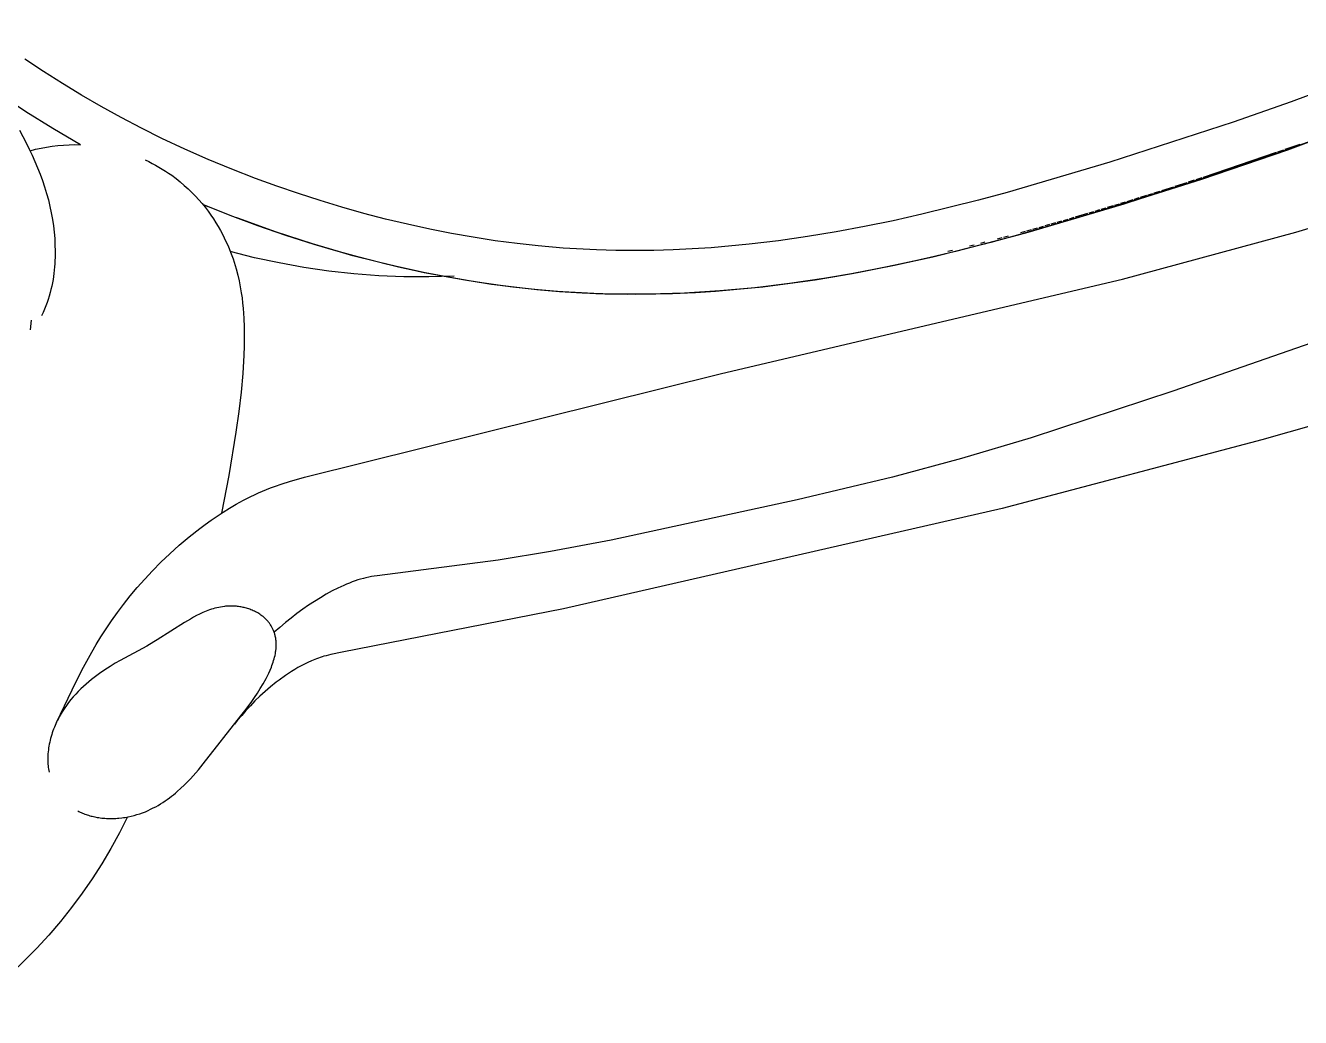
# Model space of a CAD drawing. Header units: millimetres. Extents: x 1933 to 24107, y 1228 to 18074.
# Drawn here: x 9791.7 to 9935.3, y 10828.7 to 10940.4 of the extents above; entities that cross this region are included whole.
import ezdxf

# ---------------------------------------------------------------- set-up
doc = ezdxf.new("R2010")
doc.units = ezdxf.units.MM
doc.layers.add('1', color=7, linetype='Continuous')

# ---------------------------------------------------------------- blocks, each defined once
blk = doc.blocks.new('Armchair 04_topt_dwgmodels.com')
at = {"color": 0}
for points in [[(-211.14, 462.6), (-212.24, 464.28), (-213.28, 465.99), (-214.26, 467.74), (-215.18, 469.53), (-216.03, 471.34), (-216.83, 473.18), (-217.56, 475.05), (-218.23, 476.94), (-218.83, 478.85), (-219.36, 480.78), (-219.83, 482.73), (-220.23, 484.7), (-220.56, 486.68), (-220.83, 488.66), (-221.03, 490.66)], [(-207.74, 467.12), (-207.86, 467.04), (-207.99, 466.96), (-208.11, 466.87), (-208.22, 466.79), (-208.34, 466.7), (-208.45, 466.6), (-208.56, 466.51), (-208.67, 466.41), (-208.78, 466.32), (-208.89, 466.22), (-208.99, 466.11), (-209.09, 466.01), (-209.19, 465.91), (-209.29, 465.8), (-209.48, 465.58), (-209.59, 465.44), (-209.7, 465.31), (-209.8, 465.17), (-209.9, 465.02), (-210, 464.88), (-210.1, 464.73), (-210.2, 464.58), (-210.29, 464.44), (-210.37, 464.28), (-210.46, 464.13), (-210.54, 463.98), (-210.62, 463.82), (-210.7, 463.67), (-210.77, 463.51), (-210.91, 463.19), (-210.98, 463.03), (-211.04, 462.87), (-211.16, 462.54), (-211.27, 462.21), (-211.36, 461.88), (-211.44, 461.55), (-211.52, 461.22), (-211.58, 460.89), (-211.63, 460.56), (-211.67, 460.23), (-211.69, 459.91), (-211.71, 459.59), (-211.73, 459.27), (-211.73, 458.96), (-211.72, 458.65), (-211.71, 458.34), (-211.69, 458.03), (-211.67, 457.74), (-211.63, 457.44), (-211.6, 457.15), (-211.56, 456.87), (-211.51, 456.59), (-211.46, 456.31), (-211.35, 455.78), (-211.23, 455.27), (-211.1, 454.79), (-210.96, 454.32), (-210.82, 453.87), (-210.52, 453.02), (-210.22, 452.21), (-207.67, 445.85), (-207.3, 444.95), (-206.87, 443.98), (-206.64, 443.48), (-206.38, 442.96), (-206.1, 442.42), (-205.78, 441.86), (-205.44, 441.29), (-205.26, 441), (-205.06, 440.7), (-204.85, 440.41), (-204.62, 440.12), (-204.5, 439.97), (-204.38, 439.83), (-204.25, 439.68), (-204.12, 439.54), (-203.98, 439.39), (-203.84, 439.25), (-203.69, 439.11), (-203.53, 438.97), (-203.37, 438.84), (-203.29, 438.77), (-203.21, 438.71), (-203.12, 438.65), (-203.03, 438.59), (-202.95, 438.53), (-202.86, 438.47), (-202.77, 438.42), (-202.68, 438.36), (-202.58, 438.31), (-202.49, 438.26), (-202.4, 438.22), (-202.31, 438.18), (-202.21, 438.14), (-202.12, 438.1), (-202.03, 438.06), (-201.93, 438.03), (-201.84, 438), (-201.75, 437.97), (-201.65, 437.94), (-201.56, 437.92), (-201.47, 437.9), (-201.38, 437.88)], [(-201.38, 437.88), (-201.29, 437.87), (-201.19, 437.85), (-201.1, 437.84), (-201.01, 437.83), (-200.92, 437.82), (-200.83, 437.82), (-200.74, 437.82), (-200.65, 437.82), (-200.56, 437.82), (-200.47, 437.82), (-200.39, 437.83), (-200.31, 437.84), (-200.22, 437.84), (-200.14, 437.85), (-200.06, 437.87), (-199.98, 437.88), (-199.9, 437.9), (-199.82, 437.91), (-199.74, 437.93), (-199.67, 437.95), (-199.59, 437.97), (-199.52, 437.99), (-199.44, 438.02), (-199.37, 438.04), (-199.23, 438.09), (-199.09, 438.15), (-198.95, 438.21), (-198.82, 438.27), (-198.69, 438.34), (-198.57, 438.41), (-198.44, 438.48), (-198.32, 438.55), (-198.21, 438.63), (-198.1, 438.71), (-197.98, 438.79), (-197.88, 438.88), (-197.77, 438.96), (-197.67, 439.05), (-197.57, 439.14), (-197.48, 439.23), (-197.38, 439.33), (-197.29, 439.42), (-197.2, 439.52), (-197.12, 439.61), (-197.03, 439.71), (-196.95, 439.81), (-196.87, 439.91), (-196.79, 440.01), (-196.72, 440.11), (-196.65, 440.22), (-196.58, 440.32), (-196.51, 440.42), (-196.45, 440.53), (-196.39, 440.63), (-196.33, 440.74), (-196.27, 440.84), (-196.22, 440.95), (-196.16, 441.06), (-196.11, 441.16), (-196.07, 441.27), (-195.98, 441.48), (-195.9, 441.69), (-195.83, 441.9), (-195.76, 442.1), (-195.7, 442.31), (-195.65, 442.52), (-195.6, 442.72), (-195.56, 442.93), (-195.53, 443.13), (-195.49, 443.34), (-195.47, 443.54), (-195.44, 443.74), (-195.41, 444.14), (-195.38, 444.53), (-195.37, 444.93), (-195.37, 445.32), (-195.38, 446.1), (-195.54, 449.72), (-195.55, 450.17), (-195.54, 451.1), (-195.45, 454.49), (-195.45, 455.15), (-195.46, 455.83), (-195.5, 456.53), (-195.56, 457.26), (-195.6, 457.63), (-195.64, 458), (-195.7, 458.38), (-195.76, 458.77), (-195.83, 459.16), (-195.92, 459.55), (-196.01, 459.94), (-196.12, 460.34), (-196.23, 460.73), (-196.36, 461.13), (-196.5, 461.52), (-196.66, 461.91), (-196.83, 462.3), (-197.01, 462.69), (-197.21, 463.07), (-197.31, 463.25), (-197.42, 463.44), (-197.53, 463.62), (-197.64, 463.81), (-197.76, 463.99), (-197.88, 464.17), (-198, 464.34), (-198.13, 464.52), (-198.26, 464.69), (-198.4, 464.86), (-198.54, 465.03), (-198.68, 465.2), (-198.83, 465.36), (-198.98, 465.52), (-199.14, 465.68), (-199.29, 465.84), (-199.46, 465.99), (-199.62, 466.13), (-199.79, 466.28), (-199.96, 466.42), (-200.13, 466.55), (-200.31, 466.68), (-200.49, 466.81), (-200.68, 466.93), (-200.86, 467.04), (-201.05, 467.16), (-201.21, 467.24), (-201.36, 467.32), (-201.52, 467.4), (-201.68, 467.47), (-201.84, 467.54), (-202, 467.61), (-202.16, 467.67), (-202.33, 467.73)], [(-197.91, 464.21), (-195.01, 459.99), (-194.03, 458.45), (-193.04, 456.81), (-192.55, 455.94), (-192.06, 455.04), (-191.58, 454.1), (-191.1, 453.12), (-190.63, 452.08), (-190.17, 451.01), (-189.73, 449.89), (-189.31, 448.73), (-188.91, 447.52), (-188.53, 446.28), (-188.17, 444.99), (-187.84, 443.65), (-187.55, 442.25), (-187.28, 440.79), (-187.07, 439.3), (-186.98, 438.53), (-186.9, 437.74), (-186.84, 436.93), (-186.79, 436.1), (-186.76, 435.24), (-186.75, 434.37), (-186.77, 433.45), (-186.82, 432.52), (-186.86, 432.05), (-186.9, 431.57), (-186.96, 431.08), (-187.02, 430.59), (-187.09, 430.12), (-187.17, 429.65), (-187.35, 428.75), (-187.54, 427.89), (-187.96, 426.2), (-201.32, 379.66), (-214.72, 335.22), (-219.91, 315.65), (-238.71, 236.5)], [(-138.06, 434.45), (-139.64, 434.52), (-140.43, 434.57), (-141.2, 434.63), (-141.97, 434.71), (-142.73, 434.81), (-143.49, 434.92), (-144.24, 435.05), (-144.99, 435.2), (-145.73, 435.37), (-146.47, 435.57), (-147.19, 435.78), (-147.9, 436.01), (-148.6, 436.26), (-149.27, 436.53), (-149.94, 436.82), (-150.59, 437.12), (-151.22, 437.45), (-151.85, 437.79), (-152.46, 438.15), (-152.77, 438.34), (-153.06, 438.53), (-153.35, 438.73), (-153.65, 438.94), (-153.95, 439.16), (-154.23, 439.38), (-154.51, 439.6), (-154.8, 439.85), (-155.08, 440.1), (-155.35, 440.35), (-155.62, 440.61), (-155.9, 440.89), (-156.17, 441.18), (-156.42, 441.47), (-156.67, 441.77), (-156.92, 442.1), (-157.17, 442.44), (-157.29, 442.61), (-157.4, 442.78)], [(-258.25, 251.33), (-238.26, 330.67), (-230.31, 359.86), (-215.39, 408.33), (-207.14, 432.37), (-206.74, 433.62), (-206.59, 434.14), (-206.53, 434.38), (-206.48, 434.59), (-206.43, 434.8), (-206.39, 435.02), (-206.35, 435.23), (-206.32, 435.44), (-206.26, 435.86), (-206.22, 436.29), (-206.19, 436.71), (-206.18, 437.13), (-206.17, 437.56), (-206.17, 437.98), (-206.19, 438.4), (-206.21, 438.82), (-206.24, 439.22), (-206.32, 440.09), (-206.37, 440.49), (-206.5, 441.3), (-206.65, 442.1), (-206.82, 442.88), (-207, 443.63), (-207.21, 444.35), (-207.42, 445.05), (-207.66, 445.73), (-207.91, 446.41), (-208.12, 446.95)], [(-158.15, 444.64), (-157.25, 443.97)], [(-239.01, 281.54), (-228.49, 336.62), (-225.06, 353.06), (-223.16, 361.02), (-221.09, 368.82), (-217.93, 379.37), (-211.38, 399.8), (-209.08, 406.36), (-206.95, 411.96), (-201.66, 424.66), (-201.54, 424.97), (-201.43, 425.26), (-201.33, 425.56), (-201.23, 425.85), (-201.15, 426.15), (-201.07, 426.46), (-200.99, 426.78), (-200.93, 427.1), (-200.87, 427.43), (-200.82, 427.76), (-200.77, 428.11), (-200.73, 428.45), (-200.69, 428.81), (-200.66, 429.17), (-200.62, 429.9), (-200.61, 430.66), (-200.61, 431.43), (-200.64, 432.21), (-200.68, 433.01), (-200.75, 433.81), (-200.84, 434.62), (-200.95, 435.44), (-201.07, 436.25), (-201.22, 437.07), (-201.38, 437.88)], [(-148.03, 423.86), (-148.39, 423.61), (-148.76, 423.37), (-149.13, 423.14), (-149.5, 422.92), (-149.88, 422.71), (-150.26, 422.51), (-150.64, 422.32), (-151.02, 422.14), (-151.57, 421.9), (-152.14, 421.68), (-152.71, 421.48), (-153.27, 421.3), (-153.82, 421.14), (-154.39, 420.99), (-154.95, 420.87), (-155.5, 420.76), (-156.03, 420.68), (-156.58, 420.61), (-157.12, 420.56), (-157.63, 420.52), (-158.13, 420.5), (-158.64, 420.49), (-159.14, 420.49), (-159.61, 420.5), (-160.07, 420.53), (-160.53, 420.57), (-160.98, 420.61), (-161.41, 420.67), (-161.82, 420.73), (-162.23, 420.8), (-162.64, 420.87), (-163.02, 420.95), (-163.39, 421.04), (-163.76, 421.13), (-164.47, 421.32), (-165.11, 421.52), (-165.76, 421.74), (-166.39, 421.97), (-166.95, 422.19), (-167.48, 422.42), (-168.02, 422.67), (-168.55, 422.91), (-169.03, 423.15), (-169.93, 423.63), (-170.87, 424.16), (-171.79, 424.7), (-172.63, 425.22), (-174.36, 426.37), (-176.1, 427.6), (-177.86, 428.91), (-179.7, 430.34), (-183.52, 433.47), (-186.8, 436.3)], [(-209.21, 295.28), (-206.92, 308.74), (-205.63, 315.55), (-202.59, 329.85), (-199.75, 341.58), (-198.9, 344.8), (-197.08, 351.14), (-196.1, 354.29), (-195.06, 357.43), (-193.98, 360.5), (-192.83, 363.55), (-191.6, 366.62), (-190.29, 369.66), (-188.48, 373.57), (-187.53, 375.5), (-186.54, 377.41), (-185.52, 379.31), (-184.46, 381.19), (-183.36, 383.04), (-182.23, 384.88), (-180.18, 388.02), (-178.55, 390.36), (-177.15, 392.27), (-175.63, 394.25), (-174.06, 396.2), (-172.46, 398.11), (-170.81, 399.99), (-169.09, 401.88), (-167.34, 403.73), (-165.55, 405.55), (-163.72, 407.34), (-161.85, 409.09), (-159.95, 410.81), (-158.02, 412.49), (-156.05, 414.14), (-153.81, 415.93), (-151.53, 417.68), (-149.21, 419.38), (-146.86, 421.02), (-144.71, 422.44), (-142.54, 423.81), (-140.33, 425.14), (-138.11, 426.43), (-135.9, 427.64), (-133.67, 428.81), (-131.42, 429.94)], [(-140.64, 434.58), (-140.81, 433.97), (-141, 433.36), (-141.22, 432.76), (-141.45, 432.17), (-141.7, 431.58), (-141.97, 431.01), (-142.26, 430.44), (-142.56, 429.88), (-142.89, 429.33)], [(-142.89, 429.33), (-139.76, 431.11), (-136.6, 432.82), (-133.38, 434.43)], [(-137.12, 432.54), (-136.61, 432.81)], [(-214.81, 291.67), (-211.41, 311.84), (-209.43, 321.88), (-207.23, 331.88), (-204.83, 341.79), (-203.53, 346.72), (-202.13, 351.62), (-200.61, 356.49), (-198.97, 361.29), (-197.18, 366.04), (-195.23, 370.75), (-194.18, 373.08), (-193.1, 375.39), (-191.97, 377.68), (-190.8, 379.94), (-189.58, 382.17), (-188.32, 384.38), (-187, 386.57), (-185.64, 388.73), (-184.22, 390.86), (-182.75, 392.97), (-181.23, 395.04), (-179.68, 397.08), (-178.08, 399.08), (-176.43, 401.04), (-174.75, 402.98), (-173.03, 404.88), (-171.27, 406.75), (-169.47, 408.59), (-167.65, 410.39), (-165.79, 412.15), (-163.32, 414.39), (-160.81, 416.57), (-158.25, 418.69), (-155.63, 420.74)], [(-176.78, 400.27), (-175.43, 402.76), (-174, 405.2), (-172.48, 407.59), (-170.88, 409.92), (-169.21, 412.2), (-167.46, 414.43), (-165.63, 416.59), (-163.73, 418.69), (-161.76, 420.72)], [(-156.15, 420.34), (-155.62, 420.74)], [(-213.05, 302.62), (-210.53, 316.41), (-207.47, 330.85), (-204.59, 342.72), (-203.73, 345.99), (-201.87, 352.48), (-200.86, 355.71), (-199.79, 358.93), (-198.67, 362.1), (-197.49, 365.25), (-196.22, 368.42), (-194.87, 371.57), (-192.98, 375.63), (-191.99, 377.64), (-190.96, 379.63), (-189.89, 381.61), (-188.79, 383.57), (-187.65, 385.51), (-186.47, 387.43), (-184.32, 390.71), (-182.61, 393.16), (-181.15, 395.16), (-179.56, 397.22), (-177.93, 399.26), (-176.25, 401.25), (-174.54, 403.21), (-172.76, 405.17), (-170.94, 407.09), (-169.08, 408.98), (-167.18, 410.83), (-165.24, 412.65), (-163.27, 414.44), (-161.27, 416.18), (-158.84, 418.2)], [(-212.73, 304.47), (-209.85, 319.8), (-206.26, 336), (-204.54, 342.9), (-202.61, 349.95), (-201.54, 353.52), (-200.4, 357.11), (-199.16, 360.71), (-197.84, 364.32), (-196.41, 367.94), (-194.87, 371.55), (-193.2, 375.15), (-191.41, 378.74), (-189.49, 382.31), (-187.42, 385.86), (-186.33, 387.62), (-185.2, 389.38), (-184.03, 391.12), (-182.81, 392.86), (-181.58, 394.56), (-180.3, 396.25), (-178.98, 397.93), (-177.62, 399.6), (-174.81, 402.89), (-171.87, 406.1), (-168.8, 409.23), (-165.63, 412.27), (-162.37, 415.21), (-159.02, 418.04)], [(-202.34, 350.19), (-202.19, 350.71)], [(-203.04, 347.76), (-202.89, 348.29)], [(-203.38, 346.55), (-203.24, 347.07)], [(-203.9, 344.64), (-203.76, 345.17)], [(-204.09, 343.95), (-203.95, 344.48)], [(-204.59, 342.03), (-204.45, 342.56)], [(-204.95, 340.65), (-204.81, 341.18)], [(-204.77, 341.34), (-204.63, 341.87)], [(-205.47, 338.57), (-205.34, 339.1)], [(-205.29, 339.26), (-205.16, 339.79)], [(-205.12, 339.96), (-204.99, 340.49)], [(-205.81, 337.18), (-205.68, 337.71)], [(-205.64, 337.88), (-205.51, 338.41)], [(-206.35, 334.93), (-206.02, 336.32)], [(-205.98, 336.49), (-205.85, 337.02)], [(-206.84, 332.84), (-206.72, 333.38)], [(-206.68, 333.54), (-206.56, 334.07)], [(-206.52, 334.24), (-206.39, 334.77)], [(-207.05, 331.98), (-206.88, 332.68)], [(-207.37, 330.59), (-207.24, 331.12)], [(-207.21, 331.29), (-207.08, 331.82)], [(-207.72, 329.03), (-207.6, 329.56)], [(-207.56, 329.73), (-207.4, 330.43)], [(-208.07, 327.47), (-207.95, 328)], [(-207.92, 328.17), (-207.76, 328.87)], [(-208.6, 325.05), (-208.3, 326.44)], [(-208.26, 326.61), (-208.11, 327.31)], [(-208.94, 323.48), (-208.64, 324.88)], [(-209.12, 322.62), (-208.98, 323.32)], [(-209.31, 321.75), (-209.16, 322.45)], [(-211.04, 313.08), (-209.34, 321.59)], [(-211.57, 310.31), (-211.24, 312.05)], [(-211.21, 312.21), (-211.08, 312.92)]]:
    blk.add_lwpolyline(points, dxfattribs=at)

msp = doc.modelspace()

# ---------------------------------------------------------------- block references
at = {"layer": '1', "color": 36, "rotation": 120}
msp.add_blockref('Armchair 04_topt_dwgmodels.com', (10098.22, 11265.4), dxfattribs=at)

doc.saveas('drawing.dxf')
